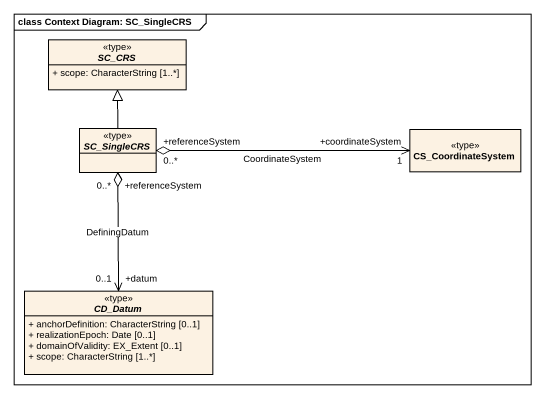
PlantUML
@startuml
mainframe class Context Diagram: SC_SingleCRS
hide circle
hide empty members
skinparam classAttributeIconSize 0
abstract class SC_CRS <<type>> {
  + scope: CharacterString [1..*]
}
abstract class SC_SingleCRS <<type>>
class CS_CoordinateSystem <<type>>
abstract class CD_Datum <<type>> {
  + anchorDefinition: CharacterString [0..1]
  + realizationEpoch: Date [0..1]
  + domainOfValidity: EX_Extent [0..1]
  + scope: CharacterString [1..*]
}
SC_SingleCRS -up-|> SC_CRS
CS_CoordinateSystem "+coordinateSystem\n1" <-left-o "+referenceSystem\n0..*" SC_SingleCRS : CoordinateSystem
CD_Datum "+datum\n0..1" <-up-o "+referenceSystem\n0..*" SC_SingleCRS : DefiningDatum
@enduml
